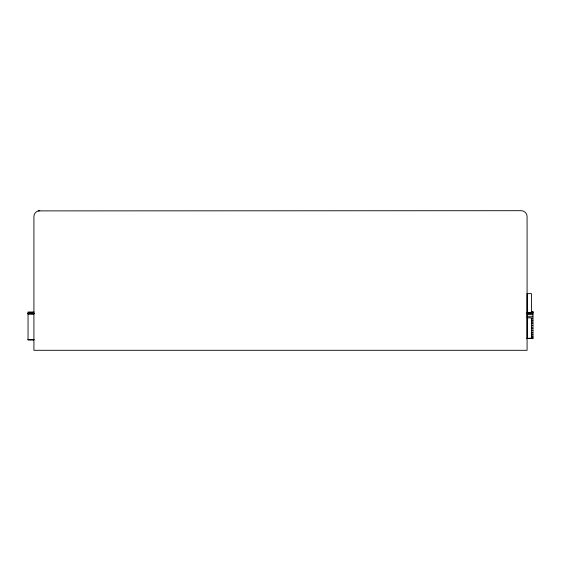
<?xml version="1.0" encoding="UTF-8"?>
<svg xmlns="http://www.w3.org/2000/svg" width="561" height="561" viewBox="0 0 561 561"><rect width="100%" height="100%" fill="white"/><g stroke="black" fill="none" stroke-linecap="round" stroke-linejoin="round"><path stroke-width="0.84" d="M531.484 338.599L531.484 317.87L527.081 317.87M38.274 210.894C35.771 211.581 33.933 213.972 33.919 216.567L33.919 350.302L527.081 350.302L527.081 216.567C527.102 213.425 524.353 210.677 521.211 210.698L38.274 210.894L39.789 210.698M531.274 311.671L532.95 311.657L532.95 338.599L527.081 338.599L527.081 293.634L531.484 293.634L531.484 313.718L527.081 313.718M531.274 311.944L532.95 311.944M33.919 312.007L28.05 312.007L28.05 339.945L33.919 339.945M531.274 312.07L532.95 312.07M531.274 312.147L532.95 312.119M531.274 312.358L532.95 312.358M527.081 312.814L531.484 312.814M28.05 313.003L33.919 312.954M28.05 313.129L33.919 313.129M527.081 313.045L531.484 313.157M28.05 313.248L33.919 313.185M527.081 313.157L532.95 313.241M28.05 313.389L33.919 313.417M28.05 313.711L33.919 313.711M28.05 313.809L33.919 313.809M28.05 313.915L33.919 313.915M527.081 314.707L532.95 314.707M527.081 316.755L532.95 316.755M531.274 318.732L532.95 318.732M531.274 320.843L532.95 320.843M531.274 323.087L532.95 323.087M531.274 325.464L532.95 325.464M531.274 328.094L532.95 328.094M531.274 330.52L532.95 330.52M531.274 332.743L532.95 332.743M531.274 334.77L532.95 334.77M531.274 336.446L532.95 336.446M531.274 337.645L532.95 337.645M527.081 338.248L531.484 338.248M531.274 338.36L532.95 338.549M527.081 338.416L531.484 338.416M28.05 339.482L33.919 339.482M28.05 339.707L33.919 339.707"/></g></svg>
